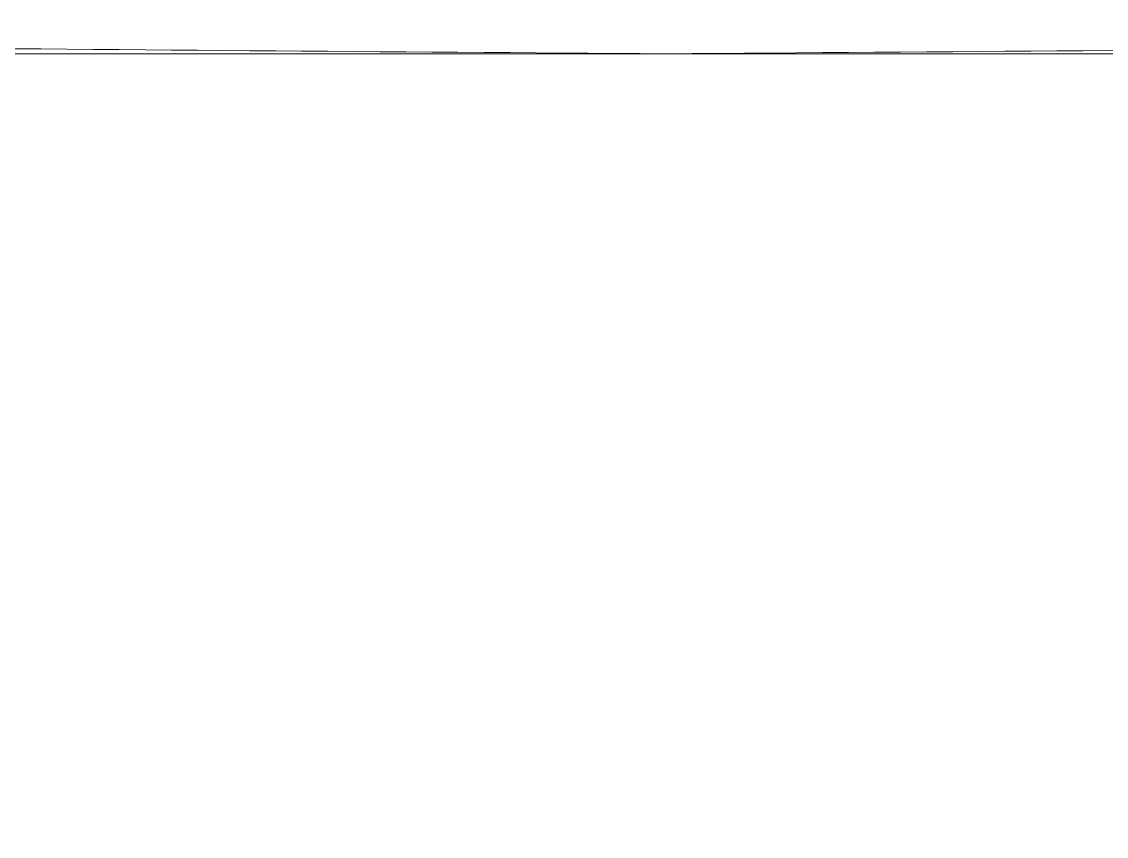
# Model space of a CAD drawing. Header units: millimetres. Extents: x -46397 to 283259, y -8690 to 23983.
# Drawn here: x -39758.775 to -39758.536, y 5857.397 to 5857.5765 of the extents above; entities that cross this region are included whole.
import ezdxf

# ---------------------------------------------------------------- set-up
doc = ezdxf.new("R2010")
doc.units = ezdxf.units.MM
doc.linetypes.add('HIDDENX2', pattern=[0.75, 0.5, -0.25])

msp = doc.modelspace()

# ---------------------------------------------------------------- linework, layer by layer
at = {"color": 1, "linetype": 'HIDDENX2', "lineweight": 0, "ltscale": 10, "extrusion": (6.89019e-16, 1, 0)}
for p, q in [((-39758.6679, 5828.53802, -1.49911), (-39758.6679, 5863.03567, -1.49911)), ((-39758.6679, 5685.48017, -1.49911), (-39758.6679, 5857.56943, -1.49911))]:
    msp.add_line(p, q, dxfattribs=at)
at = {"color": 2, "linetype": 'Continuous', "lineweight": 0, "ltscale": 10, "extrusion": (6.89019e-16, 1, 0)}
msp.add_line((-39760.17143, 5857.56943, -1.49911), (-39726.71053, 5857.56943, -1.49911), dxfattribs=at)
at = {"color": 2, "linetype": 'Continuous', "lineweight": 0, "ltscale": 10}
for points, weights in [([(-39758.63297, 5857.56943, -1.49911), (-39761.93451, 5857.56943, -1.49911), (-39765.74679, 5859.12579, -1.49911)], [1.45403500584, 1.45403500584, 1.34963998936]), ([(-39751.51915, 5859.12579, -1.49911), (-39755.33143, 5857.56943, -1.49911), (-39758.63297, 5857.56943, -1.49911)], [1.34963998936, 1.45403500584, 1.45403500584])]:
    msp.add_rational_spline(points, weights, degree=2, dxfattribs=at)
at = {"color": 1, "linetype": 'HIDDENX2', "lineweight": 0, "ltscale": 10}
msp.add_rational_spline([(-39760.53911, 5859.12579, -1.49911), (-39755.33143, 5857.56943, -1.49911), (-39750.82145, 5857.56943, -1.49911)], [1.34963998936, 1.45403500584, 1.45403500584], degree=2, dxfattribs=at)

doc.saveas('drawing.dxf')
